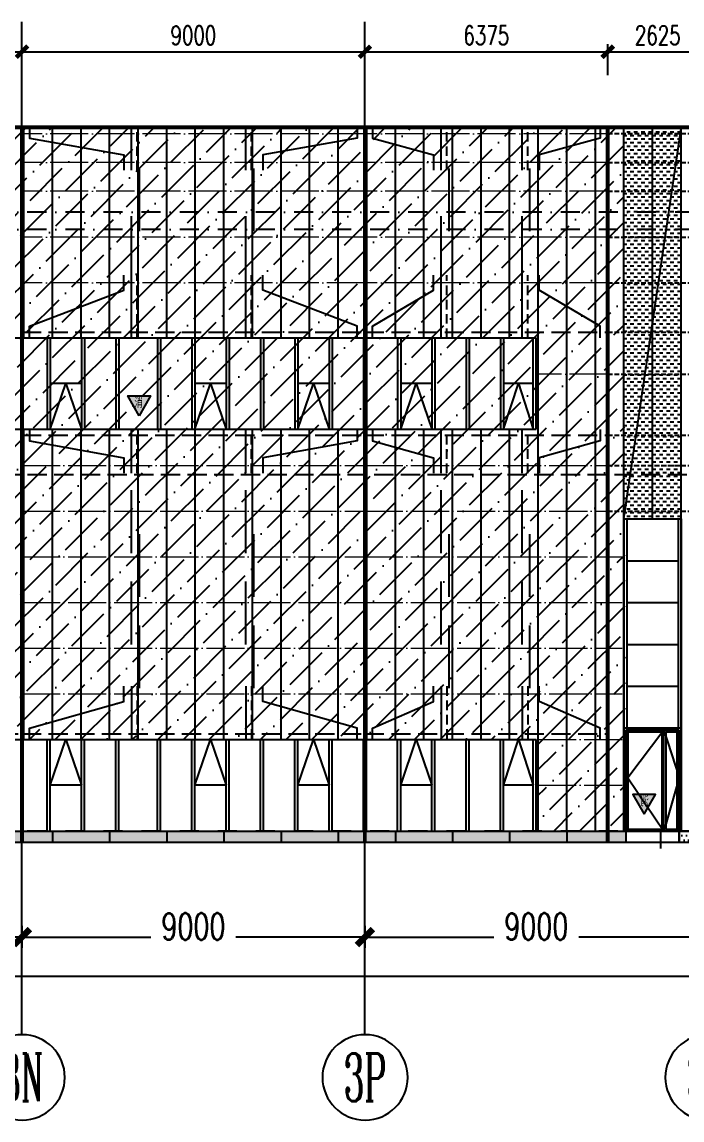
# Model space of a CAD drawing. Extents: x -2072575 to 87763, y -155913 to 742026.
# Drawn here: x -280215 to -262890, y 495625 to 524462 of the extents above; entities that cross this region are included whole.
import ezdxf
from ezdxf.enums import TextEntityAlignment as Align

# ---------------------------------------------------------------- set-up
doc = ezdxf.new("R2010")
doc.units = 0
doc.header["$LTSCALE"] = 1000
for name, pattern in [('20剖面图$0$DASH', [0.35, 0.25, -0.1]), ('__DASH', [0.35, 0.25, -0.1]), ('CENTER', [2, 1.25, -0.25, 0.25, -0.25]), ('DASHDOT', [1, 0.5, -0.25, 0, -0.25]), ('DASHED', [0.75, 0.5, -0.25]), ('DOT', [0.25, 0, -0.25]), ('DOTE', [2.42, 2, -0.2, 0.02, -0.2]), ('HIDDEN2', [0.1875, 0.125, -0.0625])]:
    doc.linetypes.add(name, pattern=pattern)
doc.layers.get('Defpoints').update_dxf_attribs({"color": 210})
for name, color, linetype in [('!ZN1-填充-8', 8, 'Continuous'), ('!ZN1-文字-7', 7, 'Continuous'), ('!ZN1-标注-173', 173, 'Continuous'), ('!ZN3-玻璃幕墙-4', 4, 'Continuous'), ('!ZN4-辅助材料-1', 1, 'Continuous'), ('12圆钢+30钢套管撑杆', 3, 'Continuous'), ('12圆钢斜拉条', 30, 'Continuous'), ('12圆钢直拉条', 22, 'Continuous'), ('250×150×4.5×8 H型钢', 3, 'HIDDEN2'), ('3符号', 3, 'Continuous'), ('3铝板幕墙', 3, 'Continuous'), ('4玻璃幕墙', 4, 'Continuous'), ('60x60x5钢方管', 6, '20剖面图$0$DASH'), ('A-AXIS-SYMB', 3, 'Continuous'), ('A-LIN-V', 9, 'Continuous'), ('A-云线', 50, 'Continuous'), ('AS-WALL', 40, 'Continuous'), ('DIM', 173, 'Continuous'), ('DOT', 8, 'DOT'), ('DOTE', 1, 'CENTER'), ('IE-填充-JYZS', 7, 'Continuous'), ('压型钢板', 23, 'Continuous')]:
    doc.layers.add(name, color=color, linetype=linetype)
for name, color, linetype, lineweight in [('A-WALL-HATCH', 8, 'Continuous', 13), ('冷弯薄壁C型钢 250x75x20x3.0', 51, 'DOTE', 0), ('梁', 4, 'Continuous', 18)]:
    doc.layers.add(name, color=color, linetype=linetype, lineweight=lineweight)
doc.layers.add('A-加建区域', color=47, linetype='Continuous', plot=False)
doc.styles.add('_TCH_AXIS', font='COMPLEX', dxfattribs={"bigfont": 'GBCBIG'})
doc.styles.add('DHTEXT-1', font='romans.shx', dxfattribs={"width": 0.7, "bigfont": 'chinese.shx'})
doc.styles.add('样式 1', font='romans.shx', dxfattribs={"width": 0.7, "bigfont": 'chinese.shx'})
doc.dimstyles.new('ZN200', dxfattribs={"dimscale": 200, "dimtxt": 2.5, "dimasz": 1.5, "dimexe": 1, "dimexo": 2, "dimgap": 0.9, "dimtad": 1, "dimdec": 0, "dimdsep": 46, "dimtxsty": 'DHTEXT-1', "dimblk": 'ARCHTICK', "dimcen": 2.5, "dimclrd": 173, "dimclre": 173, "dimclrt": 7, "dimazin": 2, "dimtfac": 1, "dimtdec": 0, "dimtix": 1, "dimtmove": 2, "dimatfit": 3, "dimfxl": 0, "dimtolj": 1, "dimtzin": 0, "dimarcsym": 0})
doc.dimstyles.new('ZN280', dxfattribs={"dimscale": 280, "dimtxt": 2.5, "dimasz": 1.5, "dimexe": 1, "dimexo": 2, "dimgap": 0.9, "dimtad": 1, "dimdec": 0, "dimdsep": 46, "dimtxsty": 'DHTEXT-1', "dimblk": 'ARCHTICK', "dimcen": 2.5, "dimclrd": 173, "dimclre": 173, "dimclrt": 7, "dimazin": 2, "dimtfac": 1, "dimtdec": 0, "dimtix": 1, "dimtmove": 2, "dimatfit": 3, "dimfxl": 0, "dimarcsym": 0})

# ---------------------------------------------------------------- blocks, each defined once
blk = doc.blocks.new('消防救援口标识')
blk.add_wipeout([(0, 0), (-150, 260), (150, 260)]).dxf.layer = '!ZN1-标注-173'
at = {"layer": '!ZN1-填充-8'}
h = blk.add_hatch(color=252, dxfattribs=at)
h.dxf.hatch_style = 1
h.paths.add_polyline_path([(0, 0), (-150, 260), (150, 260)])
at = {"layer": '!ZN1-标注-173'}
blk.add_lwpolyline([(0, 0), (-150, 260), (150, 260)], close=True, dxfattribs=at)
at = {"layer": '!ZN1-文字-7', "ltscale": 1.5, "style": '样式 1', "width": 0.7}
blk.add_text('消', height=120, dxfattribs=at).set_placement((-62, 164), align=Align.MIDDLE_LEFT)
blk = doc.blocks.new('w4243')
at = {"layer": '!ZN4-辅助材料-1', "xscale": 2, "yscale": 2, "zscale": 2}
blk.add_blockref('消防救援口标识', (-1646421, 506714), dxfattribs=at)
blk = doc.blocks.new('WM1328')
at = {"layer": '4玻璃幕墙'}
for p, q in [((-1822540, 519937), (-1821040, 519937)), ((-1822540, 517237), (-1822540, 519937)), ((-1822490, 517237), (-1822490, 519887)), ((-1822490, 519887), (-1822090, 519887)), ((-1822440, 517287), (-1822440, 519837)), ((-1822440, 519837), (-1822140, 519837)), ((-1822140, 519837), (-1822140, 517287)), ((-1822090, 517237), (-1822090, 519887)), ((-1822090, 519887), (-1821090, 519887)), ((-1822040, 517287), (-1822040, 519837)), ((-1822040, 519837), (-1821140, 519837)), ((-1821090, 519887), (-1821090, 517237)), ((-1821040, 519937), (-1821040, 517237)), ((-1821040, 517237), (-1822540, 517237)), ((-1822140, 517287), (-1822440, 517287)), ((-1821140, 517287), (-1822040, 517287))]:
    blk.add_line(p, q, dxfattribs=at)
blk.add_lwpolyline([(-1822090, 519887), (-1822490, 518640), (-1822090, 517237)], dxfattribs=at)
at = {"layer": 'A-WALL-HATCH'}
blk.add_blockref('w4243', (-175149, 10966), dxfattribs=at)
at = {"layer": '4玻璃幕墙'}
blk.add_line((-1821140, 519837), (-1821140, 517287), dxfattribs=at)
blk.add_lwpolyline([(-1822090, 519887), (-1821140, 518630), (-1822090, 517237)], dxfattribs=at)
blk = doc.blocks.new('20250905100330')
at = {"layer": '!ZN1-填充-8'}
h = blk.add_hatch(dxfattribs=at)
h.set_pattern_fill('ANSI36', color=252, scale=300, style=0)
h.set_pattern_definition([(45, (388215.23, -503214.68), (252.5697, 926.0889), [1190.625, -238.125, 0, -238.125])])
h.paths.add_polyline_path([(123850, 0), (123850, -27), (123850, 0), (100611, 0), (100600, 0), (121500, 0), (121500, 2400), (100600, 2400), (100600, 0), (96811, 0), (96800, 0), (98300, 0), (98400, 18450), (123800, 18458)])
h = blk.add_hatch(dxfattribs=at)
h.set_pattern_fill('DOTS', color=252, scale=75, style=0)
h.set_pattern_definition([(0, (79500, -300), (59.53125, 119.0625), [0, -119.0625])])
h.paths.add_polyline_path([(79500, 0), (123850, 0), (123850, -300), (79500, -300)])
h = blk.add_hatch(dxfattribs=at)
h.set_pattern_fill('DOTS', color=252, scale=75, style=0)
h.set_pattern_definition([(0, (125250, -300), (59.531, 119.0625), [0, -119.0625])])
h.paths.add_polyline_path([(125250, 0), (128000, 0), (128000, -300), (125250, -300)])
at = {"layer": 'IE-填充-JYZS', "ltscale": 10}
h = blk.add_hatch(dxfattribs=at)
h.set_pattern_fill('DASH', color=252, scale=100)
h.set_pattern_definition([(0, (388215.23, -503214.675), (95.25, 95.25), [95.25, -95.25])])
h.paths.add_polyline_path([(125300, 8200), (123800, 8200), (123800, 18450), (125300, 18450)])
at = {"layer": '!ZN3-玻璃幕墙-4', "color": 252, "ltscale": 10}
for points in [[(108740, 10550), (109150, 11750), (109560, 10550)], [(112540, 10550), (112950, 11750), (113360, 10550)], [(115240, 10550), (115650, 11750), (116060, 10550)], [(117940, 10550), (118350, 11750), (118760, 10550)], [(120640, 10550), (121030, 11750), (121420, 10550)], [(108740, 1200), (109150, 2400), (109560, 1200)], [(112540, 1200), (112950, 2400), (113360, 1200)], [(115240, 1200), (115650, 2400), (116060, 1200)], [(117940, 1200), (118350, 2400), (118760, 1200)], [(120640, 1200), (121030, 2400), (121420, 1200)]]:
    blk.add_lwpolyline(points, dxfattribs=at)
at = {"layer": '3铝板幕墙', "color": 252, "ltscale": 1000}
for p, q in [((108800, 0), (108800, -300)), ((110300, 0), (110300, -300)), ((111800, 0), (111800, -300)), ((113300, 0), (113300, -300)), ((114800, 0), (114800, -300)), ((116300, 0), (116300, -300)), ((117800, 0), (117800, -300)), ((119300, 0), (119300, -300)), ((120800, 0), (120800, -300)), ((122300, 0), (122300, -300))]:
    blk.add_line(p, q, dxfattribs=at)
for points in [[(79500, 0), (123850, 0), (123850, -300), (79500, -300)], [(125250, 0), (128000, 0), (128000, -300), (125250, -300)]]:
    blk.add_lwpolyline(points, close=True, dxfattribs=at)
at = {"layer": '4玻璃幕墙', "color": 252, "ltscale": 10}
for p, q in [((100600, 12950), (121500, 12950)), ((108660, 12950), (108660, 10550)), ((108740, 12950), (108740, 10550)), ((109560, 12950), (109560, 10550)), ((109640, 12950), (109640, 10550)), ((110460, 12950), (110460, 10550)), ((110540, 12950), (110540, 10550)), ((111560, 12950), (111560, 10550)), ((111640, 12950), (111640, 10550)), ((112460, 12950), (112460, 10550)), ((112540, 12950), (112540, 10550)), ((113360, 12950), (113360, 10550)), ((113440, 12950), (113440, 10550)), ((114260, 12950), (114260, 10550)), ((114340, 12950), (114340, 10550)), ((115160, 12950), (115160, 10550)), ((115240, 12950), (115240, 10550)), ((116060, 12950), (116060, 10550)), ((116140, 12950), (116140, 10550)), ((116960, 12950), (116960, 10550)), ((117040, 12950), (117040, 10550)), ((117860, 12950), (117860, 10550)), ((117940, 12950), (117940, 10550)), ((118760, 12950), (118760, 10550)), ((118840, 12950), (118840, 10550)), ((119660, 12950), (119660, 10550)), ((119740, 12950), (119740, 10550)), ((120560, 12950), (120560, 10550)), ((120640, 12950), (120640, 10550)), ((121420, 10550), (121420, 12950)), ((121500, 10550), (121500, 12950)), ((109560, 11750), (108740, 11750)), ((113360, 11750), (112540, 11750)), ((116060, 11750), (115240, 11750)), ((118760, 11750), (117940, 11750)), ((121420, 11750), (120640, 11750)), ((100600, 10550), (121500, 10550)), ((123800, 8200), (125300, 8200)), ((123880, 7100), (125220, 7100)), ((123880, 6000), (125220, 6000)), ((123880, 4900), (125220, 4900)), ((123880, 3800), (125220, 3800))]:
    blk.add_line(p, q, dxfattribs=at)
at = {"layer": '4玻璃幕墙', "color": 252, "ltscale": 1.5}
for p, q in [((100600, 2400), (121500, 2400)), ((108660, 0), (108660, 2400)), ((108740, 0), (108740, 2400)), ((109560, 0), (109560, 2400)), ((109640, 0), (109640, 2400)), ((110460, 0), (110460, 2400)), ((110540, 0), (110540, 2400)), ((111560, 0), (111560, 2400)), ((111640, 0), (111640, 2400)), ((112460, 0), (112460, 2400)), ((112540, 0), (112540, 2400)), ((113360, 0), (113360, 2400)), ((113440, 0), (113440, 2400)), ((114260, 0), (114260, 2400)), ((114340, 0), (114340, 2400)), ((115160, 0), (115160, 2400)), ((115240, 0), (115240, 2400)), ((116060, 0), (116060, 2400)), ((116140, 0), (116140, 2400)), ((116960, 0), (116960, 2400)), ((117040, 0), (117040, 2400)), ((117860, 0), (117860, 2400)), ((117940, 0), (117940, 2400)), ((118760, 0), (118760, 2400)), ((118840, 0), (118840, 2400)), ((119660, 0), (119660, 2400)), ((119740, 0), (119740, 2400)), ((120560, 0), (120560, 2400)), ((120640, 0), (120640, 2400)), ((121420, 0), (121420, 2400)), ((121500, 0), (121500, 2400)), ((109560, 1200), (108740, 1200)), ((113360, 1200), (112540, 1200)), ((116060, 1200), (115240, 1200)), ((118760, 1200), (117940, 1200)), ((121420, 1200), (120640, 1200)), ((100600, 0), (121500, 0))]:
    blk.add_line(p, q, dxfattribs=at)
at = {"layer": 'A-LIN-V'}
for p, q in [((184900, 18500), (-700, 18500)), ((184900, 18450), (-700, 18450)), ((123800, 8200), (123800, 18450)), ((125300, 8200), (125300, 18450))]:
    blk.add_line(p, q, dxfattribs=at)
at = {"layer": 'AS-WALL', "color": 252}
blk.add_lwpolyline([(123800, 8200), (123800, 8200), (125300, 18450)], dxfattribs=at)
at = {"layer": '压型钢板', "color": 252, "ltscale": 10}
for p, q in [((108050, 12950), (108050, 18500)), ((108800, 12950), (108800, 18500)), ((109550, 12950), (109550, 18500)), ((110300, 12950), (110300, 18500)), ((111050, 12950), (111050, 18500)), ((111800, 12950), (111800, 18500)), ((112550, 12950), (112550, 18500)), ((113300, 12950), (113300, 18500)), ((114050, 12950), (114050, 18500)), ((114800, 12950), (114800, 18500)), ((115550, 12950), (115550, 18500)), ((116300, 12950), (116300, 18500)), ((117050, 12950), (117050, 18500)), ((117800, 12950), (117800, 18500)), ((118550, 12950), (118550, 18500)), ((119300, 12950), (119300, 18500)), ((120050, 12950), (120050, 18500)), ((120800, 12950), (120800, 18500)), ((121550, 0), (121550, 18500)), ((122300, 0), (122300, 18500)), ((123050, 0), (123050, 18500)), ((124550, 8200), (124550, 18500)), ((108050, 2400), (108050, 10550)), ((108800, 2400), (108800, 10550)), ((109550, 2400), (109550, 10550)), ((110300, 2400), (110300, 10550)), ((111050, 2400), (111050, 10550)), ((111800, 2400), (111800, 10550)), ((112550, 2400), (112550, 10550)), ((113300, 2400), (113300, 10550)), ((114050, 2400), (114050, 10550)), ((114800, 2400), (114800, 10550)), ((115550, 2400), (115550, 10550)), ((116300, 2400), (116300, 10550)), ((117050, 2400), (117050, 10550)), ((117800, 2400), (117800, 10550)), ((118550, 2400), (118550, 10550)), ((119300, 2400), (119300, 10550)), ((120050, 2400), (120050, 10550)), ((120800, 2400), (120800, 10550))]:
    blk.add_line(p, q, dxfattribs=at)
at = {"layer": '!ZN4-辅助材料-1', "color": 252, "xscale": 2, "yscale": 2, "zscale": 2}
blk.add_blockref('消防救援口标识', (111076, 10907), dxfattribs=at)
at = {"color": 252, "xscale": -1}
blk.add_blockref('WM1328', (-1697240, -517237), dxfattribs=at)
at = {"layer": '4玻璃幕墙', "color": 252, "ltscale": 10}
for p, q in [((123800, 8200), (123800, 0)), ((123880, 8200), (123880, 0)), ((125220, 8200), (125220, 0)), ((125300, 8200), (125300, 0)), ((123880, 2700), (125220, 2700)), ((125300, 0), (123800, 0))]:
    blk.add_line(p, q, dxfattribs=at)
at = {"layer": '4玻璃幕墙', "color": 252}
for p, q in [((125300, 2700), (123800, 2700)), ((123800, 2700), (123800, 0)), ((124850, 2650), (123850, 2650)), ((123850, 2650), (123850, 0)), ((124800, 2600), (123900, 2600)), ((124800, 50), (124800, 2600)), ((124850, 0), (124850, 2650)), ((125250, 2650), (124850, 2650)), ((124900, 2600), (124900, 50)), ((125200, 2600), (124900, 2600)), ((125200, 50), (125200, 2600)), ((125250, 0), (125250, 2650)), ((125300, 0), (125300, 2700)), ((123800, 0), (125300, 0)), ((123900, 50), (124800, 50)), ((124900, 50), (125200, 50))]:
    blk.add_line(p, q, dxfattribs=at)
blk.add_lwpolyline([(124850, 2650), (125250, 1403), (124850, 0)], dxfattribs=at)
at = {"layer": 'A-LIN-V'}
for p, q in [((123850, 0), (123850, -300)), ((125250, 0), (125250, -300))]:
    blk.add_line(p, q, dxfattribs=at)
at = {"layer": '压型钢板', "color": 252, "ltscale": 10}
for p, q in [((123800, 0), (123800, 18500)), ((125300, 0), (125300, 18500))]:
    blk.add_line(p, q, dxfattribs=at)
at = {"layer": 'A-WALL-HATCH', "xscale": -1}
blk.add_blockref('w4243', (-1522091, -506271), dxfattribs=at)
at = {"layer": '4玻璃幕墙', "color": 252}
blk.add_line((123900, 2600), (123900, 50), dxfattribs=at)
blk.add_lwpolyline([(124850, 2650), (123900, 1393), (124850, 0)], dxfattribs=at)
blk = doc.blocks.new('_ArchTick')
at = {"color": 0, "linetype": 'ByBlock', "const_width": 0.4}
blk.add_lwpolyline([(-0.5, -0.5), (0.5, 0.5)], dxfattribs=at)
blk = doc.blocks.new('*D2494')
at = {"layer": 'Defpoints', "color": 0, "ltscale": 2800, "transparency": 16777216}
for p in [(-800, -1926), (184900, -1926), (184900, -3824)]:
    blk.add_point(p, dxfattribs=at)
at = {"layer": 'DIM', "color": 173, "linetype": 'ByBlock', "lineweight": -2, "ltscale": 2800, "transparency": 16777216}
for p, q in [((-800, -2486), (-800, -4104)), ((184900, -2486), (184900, -4104)), ((-800, -3824), (90503, -3824)), ((184900, -3824), (93597, -3824))]:
    blk.add_line(p, q, dxfattribs=at)
at = {"layer": 'DIM', "color": 173, "lineweight": -2, "ltscale": 2800, "transparency": 16777216, "xscale": 420, "yscale": 420, "zscale": 420, "rotation": 180}
blk.add_blockref('_ArchTick', (-800, -3824), dxfattribs=at)
at = {"layer": 'DIM', "color": 173, "lineweight": -2, "ltscale": 2800, "transparency": 16777216, "xscale": 420, "yscale": 420, "zscale": 420}
blk.add_blockref('_ArchTick', (184900, -3824), dxfattribs=at)
at = {"layer": 'DIM', "color": 7, "ltscale": 2800, "transparency": 16777216, "insert": (92050, -3549), "char_height": 700, "attachment_point": 5, "style": 'DHTEXT-1'}
blk.add_mtext('185700', dxfattribs=at)
blk = doc.blocks.new('*D2478')
at = {"layer": 'Defpoints', "color": 0, "ltscale": 2800, "transparency": 16777216}
for p in [(117000, -1926), (126000, -1926), (126000, -2784)]:
    blk.add_point(p, dxfattribs=at)
at = {"layer": 'DIM', "color": 173, "linetype": 'ByBlock', "lineweight": -2, "ltscale": 2800, "transparency": 16777216}
for p, q in [((117000, -2486), (117000, -3064)), ((126000, -2486), (126000, -3064)), ((117000, -2784), (120385, -2784)), ((126000, -2784), (122615, -2784))]:
    blk.add_line(p, q, dxfattribs=at)
at = {"layer": 'DIM', "color": 173, "lineweight": -2, "ltscale": 2800, "transparency": 16777216, "xscale": 420, "yscale": 420, "zscale": 420, "rotation": 180}
blk.add_blockref('_ArchTick', (117000, -2784), dxfattribs=at)
at = {"layer": 'DIM', "color": 173, "lineweight": -2, "ltscale": 2800, "transparency": 16777216, "xscale": 420, "yscale": 420, "zscale": 420}
blk.add_blockref('_ArchTick', (126000, -2784), dxfattribs=at)
at = {"layer": 'DIM', "color": 7, "ltscale": 2800, "transparency": 16777216, "insert": (121500, -2509), "char_height": 700, "attachment_point": 5, "style": 'DHTEXT-1'}
blk.add_mtext('9000', dxfattribs=at)
blk = doc.blocks.new('*D2479')
at = {"layer": 'Defpoints', "color": 0, "ltscale": 2800, "transparency": 16777216}
for p in [(108000, -1926), (117000, -1926), (117000, -2784)]:
    blk.add_point(p, dxfattribs=at)
at = {"layer": 'DIM', "color": 173, "linetype": 'ByBlock', "lineweight": -2, "ltscale": 2800, "transparency": 16777216}
for p, q in [((108000, -2486), (108000, -3064)), ((117000, -2486), (117000, -3064)), ((108000, -2784), (111385, -2784)), ((117000, -2784), (113615, -2784))]:
    blk.add_line(p, q, dxfattribs=at)
at = {"layer": 'DIM', "color": 173, "lineweight": -2, "ltscale": 2800, "transparency": 16777216, "xscale": 420, "yscale": 420, "zscale": 420, "rotation": 180}
blk.add_blockref('_ArchTick', (108000, -2784), dxfattribs=at)
at = {"layer": 'DIM', "color": 173, "lineweight": -2, "ltscale": 2800, "transparency": 16777216, "xscale": 420, "yscale": 420, "zscale": 420}
blk.add_blockref('_ArchTick', (117000, -2784), dxfattribs=at)
at = {"layer": 'DIM', "color": 7, "ltscale": 2800, "transparency": 16777216, "insert": (112500, -2509), "char_height": 700, "attachment_point": 5, "style": 'DHTEXT-1'}
blk.add_mtext('9000', dxfattribs=at)
blk = doc.blocks.new('*D2480')
at = {"layer": 'Defpoints', "color": 0, "ltscale": 2800, "transparency": 16777216}
for p in [(99000, -1926), (108000, -1926), (108000, -2784)]:
    blk.add_point(p, dxfattribs=at)
at = {"layer": 'DIM', "color": 173, "linetype": 'ByBlock', "lineweight": -2, "ltscale": 2800, "transparency": 16777216}
for p, q in [((99000, -2486), (99000, -3064)), ((108000, -2486), (108000, -3064)), ((99000, -2784), (102385, -2784)), ((108000, -2784), (104615, -2784))]:
    blk.add_line(p, q, dxfattribs=at)
at = {"layer": 'DIM', "color": 173, "lineweight": -2, "ltscale": 2800, "transparency": 16777216, "xscale": 420, "yscale": 420, "zscale": 420, "rotation": 180}
blk.add_blockref('_ArchTick', (99000, -2784), dxfattribs=at)
at = {"layer": 'DIM', "color": 173, "lineweight": -2, "ltscale": 2800, "transparency": 16777216, "xscale": 420, "yscale": 420, "zscale": 420}
blk.add_blockref('_ArchTick', (108000, -2784), dxfattribs=at)
at = {"layer": 'DIM', "color": 7, "ltscale": 2800, "transparency": 16777216, "insert": (103500, -2509), "char_height": 700, "attachment_point": 5, "style": 'DHTEXT-1'}
blk.add_mtext('9000', dxfattribs=at)
blk = doc.blocks.new('卓越-轴号')
blk.add_circle((0, 0), 4)
at = {"color": 0, "style": '_TCH_AXIS', "width": 1.041667, "flags": 8}
blk.add_attdef('A', text='', height=4.48, dxfattribs=at).set_placement((-2, -2.24), (2, -2.24), align=Align.FIT)
blk = doc.blocks.new('A$C75b4c934')
at = {"layer": '4玻璃幕墙', "color": 8, "ltscale": 10}
for p, q in [((123800, 8200), (123800, 0)), ((123800, 8200), (125300, 8200)), ((123880, 8200), (123880, 0)), ((125220, 8200), (125220, 0)), ((125300, 8200), (125300, 0)), ((123880, 7100), (125220, 7100)), ((123880, 6000), (125220, 6000)), ((123880, 4900), (125220, 4900)), ((123880, 3800), (125220, 3800)), ((123880, 2700), (125220, 2700)), ((125300, 0), (123800, 0))]:
    blk.add_line(p, q, dxfattribs=at)
at = {"layer": '4玻璃幕墙', "color": 8}
for p, q in [((125300, 2700), (123800, 2700)), ((123800, 2700), (123800, 0)), ((125300, 2700), (123800, 2700)), ((123800, 2700), (123800, 0)), ((124850, 2650), (123850, 2650)), ((123850, 2650), (123850, 0)), ((124850, 2650), (123850, 2650)), ((123850, 2650), (123850, 0)), ((124850, 2650), (123900, 1393)), ((124800, 2600), (123900, 2600)), ((124800, 2600), (123900, 2600)), ((124800, 50), (124800, 2600)), ((124800, 50), (124800, 2600)), ((124850, 0), (124850, 2650)), ((125250, 2650), (124850, 2650)), ((124850, 0), (124850, 2650)), ((125250, 2650), (124850, 2650)), ((124850, 2650), (125250, 1403)), ((124900, 2600), (124900, 50)), ((125200, 2600), (124900, 2600)), ((124900, 2600), (124900, 50)), ((125200, 2600), (124900, 2600)), ((125200, 50), (125200, 2600)), ((125200, 50), (125200, 2600)), ((125250, 0), (125250, 2650)), ((125250, 0), (125250, 2650)), ((125300, 0), (125300, 2700)), ((125300, 0), (125300, 2700)), ((125250, 1403), (124850, 0)), ((123800, 0), (125300, 0)), ((123800, 0), (125300, 0)), ((123900, 50), (124800, 50)), ((123900, 50), (124800, 50)), ((124900, 50), (125200, 50)), ((124900, 50), (125200, 50))]:
    blk.add_line(p, q, dxfattribs=at)
blk.add_lwpolyline([(124850, 2650), (125250, 1403), (124850, 0)], dxfattribs=at)
at = {"layer": 'A-WALL-HATCH', "xscale": -1}
blk.add_blockref('w4243', (-1522091, -506271), dxfattribs=at)
at = {"layer": '4玻璃幕墙', "color": 8}
blk.add_line((123900, 2600), (123900, 50), dxfattribs=at)
blk.add_lwpolyline([(124850, 2650), (123900, 1393), (124850, 0)], dxfattribs=at)
at = {"layer": 'A-WALL-HATCH', "xscale": -1}
blk.add_blockref('w4243', (-1522091, -506271), dxfattribs=at)
at = {"layer": '4玻璃幕墙', "color": 8}
for p, q in [((123900, 2600), (123900, 50)), ((123900, 1393), (124850, 0))]:
    blk.add_line(p, q, dxfattribs=at)
blk = doc.blocks.new('*D3636')
at = {"layer": 'Defpoints', "color": 0, "ltscale": 10, "transparency": 16777216}
for p in [(-262215, 523681), (-264840, 522664), (-262215, 522664)]:
    blk.add_point(p, dxfattribs=at)
at = {"layer": 'DIM', "color": 173, "linetype": 'ByBlock', "lineweight": -2, "ltscale": 10, "transparency": 16777216}
for p, q in [((-264840, 523064), (-264840, 523881)), ((-262215, 523064), (-262215, 523881)), ((-264840, 523681), (-262215, 523681))]:
    blk.add_line(p, q, dxfattribs=at)
at = {"layer": 'DIM', "color": 173, "lineweight": -2, "ltscale": 10, "transparency": 16777216, "xscale": 300, "yscale": 300, "zscale": 300, "rotation": 180}
blk.add_blockref('_ArchTick', (-264840, 523681), dxfattribs=at)
at = {"layer": 'DIM', "color": 173, "lineweight": -2, "ltscale": 10, "transparency": 16777216, "xscale": 300, "yscale": 300, "zscale": 300}
blk.add_blockref('_ArchTick', (-262215, 523681), dxfattribs=at)
at = {"layer": 'DIM', "color": 7, "ltscale": 10, "transparency": 16777216, "insert": (-263528, 524111), "char_height": 500, "attachment_point": 5, "style": 'DHTEXT-1'}
blk.add_mtext('\\A1;2625', dxfattribs=at)
blk = doc.blocks.new('*D3637')
at = {"layer": 'Defpoints', "color": 0, "ltscale": 10, "transparency": 16777216}
for p in [(-264840, 523681), (-271215, 522664), (-264840, 522664)]:
    blk.add_point(p, dxfattribs=at)
at = {"layer": 'DIM', "color": 173, "linetype": 'ByBlock', "lineweight": -2, "ltscale": 10, "transparency": 16777216}
for p, q in [((-271215, 523064), (-271215, 523881)), ((-264840, 523064), (-264840, 523881)), ((-271215, 523681), (-264840, 523681))]:
    blk.add_line(p, q, dxfattribs=at)
at = {"layer": 'DIM', "color": 173, "lineweight": -2, "ltscale": 10, "transparency": 16777216, "xscale": 300, "yscale": 300, "zscale": 300, "rotation": 180}
blk.add_blockref('_ArchTick', (-271215, 523681), dxfattribs=at)
at = {"layer": 'DIM', "color": 173, "lineweight": -2, "ltscale": 10, "transparency": 16777216, "xscale": 300, "yscale": 300, "zscale": 300}
blk.add_blockref('_ArchTick', (-264840, 523681), dxfattribs=at)
at = {"layer": 'DIM', "color": 7, "ltscale": 10, "transparency": 16777216, "insert": (-268028, 524111), "char_height": 500, "attachment_point": 5, "style": 'DHTEXT-1'}
blk.add_mtext('\\A1;6375', dxfattribs=at)
blk = doc.blocks.new('*D3638')
at = {"layer": 'Defpoints', "color": 0, "ltscale": 10, "transparency": 16777216}
for p in [(-271215, 523681), (-280215, 522664), (-271215, 522664)]:
    blk.add_point(p, dxfattribs=at)
at = {"layer": 'DIM', "color": 173, "linetype": 'ByBlock', "lineweight": -2, "ltscale": 10, "transparency": 16777216}
for p, q in [((-280215, 523064), (-280215, 523881)), ((-271215, 523064), (-271215, 523881)), ((-280215, 523681), (-271215, 523681))]:
    blk.add_line(p, q, dxfattribs=at)
at = {"layer": 'DIM', "color": 173, "lineweight": -2, "ltscale": 10, "transparency": 16777216, "xscale": 300, "yscale": 300, "zscale": 300, "rotation": 180}
blk.add_blockref('_ArchTick', (-280215, 523681), dxfattribs=at)
at = {"layer": 'DIM', "color": 173, "lineweight": -2, "ltscale": 10, "transparency": 16777216, "xscale": 300, "yscale": 300, "zscale": 300}
blk.add_blockref('_ArchTick', (-271215, 523681), dxfattribs=at)
at = {"layer": 'DIM', "color": 7, "ltscale": 10, "transparency": 16777216, "insert": (-275715, 524111), "char_height": 500, "attachment_point": 5, "style": 'DHTEXT-1'}
blk.add_mtext('\\A1;9000', dxfattribs=at)
blk = doc.blocks.new('*D3639')
at = {"layer": 'Defpoints', "color": 0, "ltscale": 10, "transparency": 16777216}
for p in [(-280215, 523681), (-289215, 522664), (-280215, 522664)]:
    blk.add_point(p, dxfattribs=at)
at = {"layer": 'DIM', "color": 173, "linetype": 'ByBlock', "lineweight": -2, "ltscale": 10, "transparency": 16777216}
for p, q in [((-289215, 523064), (-289215, 523881)), ((-280215, 523064), (-280215, 523881)), ((-289215, 523681), (-280215, 523681))]:
    blk.add_line(p, q, dxfattribs=at)
at = {"layer": 'DIM', "color": 173, "lineweight": -2, "ltscale": 10, "transparency": 16777216, "xscale": 300, "yscale": 300, "zscale": 300, "rotation": 180}
blk.add_blockref('_ArchTick', (-289215, 523681), dxfattribs=at)
at = {"layer": 'DIM', "color": 173, "lineweight": -2, "ltscale": 10, "transparency": 16777216, "xscale": 300, "yscale": 300, "zscale": 300}
blk.add_blockref('_ArchTick', (-280215, 523681), dxfattribs=at)
at = {"layer": 'DIM', "color": 7, "ltscale": 10, "transparency": 16777216, "insert": (-284715, 524111), "char_height": 500, "attachment_point": 5, "style": 'DHTEXT-1'}
blk.add_mtext('\\A1;9000', dxfattribs=at)
blk = doc.blocks.new('20250821140405')
at = {"layer": 'DOT', "linetype": 'DASHDOT'}
for p, q in [((192648.2, 18500), (-7043.9, 18500)), ((192648.2, 16250), (-7043.9, 16250)), ((192648.2, 15800), (-7043.9, 15800)), ((192648.2, 0), (-7043.9, 0))]:
    blk.add_line(p, q, dxfattribs=at)
at = {"layer": 'DOTE', "ltscale": 280}
for p, q in [((108000, -5350), (108000, 21247.6)), ((117000, -5350), (117000, 21247.6))]:
    blk.add_line(p, q, dxfattribs=at)
at = {"layer": '3符号', "color": 7}
ref = blk.add_blockref('卓越-轴号', (108006.3, -6470), dxfattribs=dict(at, xscale=-280, yscale=280, zscale=280))
ref.add_attrib('A', '3N', dxfattribs={"layer": '0', "color": 0, "height": 1254.4, "style": '_TCH_AXIS', "width": 0.493421}).set_placement((107446.3, -7097.2), (108566.3, -7097.2), align=Align.FIT)
ref = blk.add_blockref('卓越-轴号', (117006.3, -6470), dxfattribs=dict(at, xscale=-280, yscale=280, zscale=280))
ref.add_attrib('A', '3P', dxfattribs={"layer": '0', "color": 0, "height": 1254.4, "style": '_TCH_AXIS', "width": 0.520833}).set_placement((116446.3, -7097.2), (117566.3, -7097.2), align=Align.FIT)
ref = blk.add_blockref('卓越-轴号', (126006.3, -6470), dxfattribs=dict(at, xscale=-280, yscale=280, zscale=280))
ref.add_attrib('A', '3Q', dxfattribs={"layer": '0', "color": 0, "height": 1254.4, "style": '_TCH_AXIS', "width": 0.535714}).set_placement((125446.3, -7097.2), (126566.3, -7097.2), align=Align.FIT)
at = {"layer": 'DIM', "ltscale": 2800}
for base, p1, p2, picture, middle in [((184900, -3824.1), (-800, -1926.1), (184900, -1926.1), '*D2494', (92050, -3549.1)), ((108000, -2784.1), (99000, -1926.1), (108000, -1926.1), '*D2480', (103500, -2509.1)), ((117000, -2784.1), (108000, -1926.1), (117000, -1926.1), '*D2479', (112500, -2509.1)), ((126000, -2784.1), (117000, -1926.1), (126000, -1926.1), '*D2478', (121500, -2509.1))]:
    dim = blk.add_linear_dim(base=base, p1=p1, p2=p2, angle=0, dimstyle='ZN280', dxfattribs=at)
    dim.commit()
    dim.dimension.update_dxf_attribs({"geometry": picture, "text_midpoint": middle, "dimtype": 129})

msp = doc.modelspace()

# ---------------------------------------------------------------- linework, layer by layer
at = {"layer": 'A-AXIS-SYMB', "color": 1, "const_width": 50}
msp.add_lwpolyline([(-263451.5, 502747.2), (-263451.5, 503247.2)], dxfattribs=at)
at = {"layer": 'A-加建区域', "linetype": '__DASH', "ltscale": 2}
msp.add_line((-195567, 512564.7), (-395259.1, 512564.7), dxfattribs=at)
at = {"layer": 'AS-WALL'}
msp.add_line((-195567, 502914.7), (-395259.1, 502914.7), dxfattribs=at)

# ---------------------------------------------------------------- dimensions: what is measured, and where the dimension line sits
at = {"layer": 'DIM', "ltscale": 10}
for base, p1, p2, picture, middle in [((-280215.2, 523681.3), (-289215.2, 522664.2), (-280215.2, 522664.2), '*D3639', (-284715.2, 524111.3)), ((-271215.2, 523681.3), (-280215.2, 522664.2), (-271215.2, 522664.2), '*D3638', (-275715.2, 524111.3)), ((-264840.2, 523681.3), (-271215.2, 522664.2), (-264840.2, 522664.2), '*D3637', (-268027.7, 524111.3)), ((-262215.2, 523681.3), (-264840.2, 522664.2), (-262215.2, 522664.2), '*D3636', (-263527.7, 524111.3))]:
    dim = msp.add_linear_dim(base=base, p1=p1, p2=p2, dimstyle='ZN200', override={"dimfxl": 2}, dxfattribs=at)
    dim.commit()
    dim.dimension.update_dxf_attribs({"geometry": picture, "text_midpoint": middle})

# ---------------------------------------------------------------- next in the draw order: block references
at = {"layer": '12圆钢直拉条', "ltscale": 1000}
msp.add_blockref('20250905100330', (-388215.2, 503214.7), dxfattribs=at)

# ---------------------------------------------------------------- next in the draw order: linework, layer by layer
at = {"layer": '12圆钢+30钢套管撑杆', "color": 3}
for p, q in [((-277340.2, 520570.9), (-277340.2, 521714.7)), ((-274340.2, 520570.9), (-274340.2, 521714.7)), ((-269215.2, 520570.9), (-269215.2, 521714.7)), ((-267090.2, 520570.9), (-267090.2, 521714.7)), ((-277340.2, 516164.7), (-277340.2, 517814.7)), ((-274340.2, 516164.7), (-274340.2, 517814.7)), ((-269215.2, 516164.7), (-269215.2, 517814.7)), ((-267090.2, 516164.7), (-267090.2, 517814.7)), ((-277340.2, 512614.7), (-277340.2, 513758.4)), ((-274340.2, 512614.7), (-274340.2, 513758.4)), ((-269215.2, 512614.7), (-269215.2, 513758.4)), ((-267090.2, 512614.7), (-267090.2, 513758.4))]:
    msp.add_line(p, q, dxfattribs=at)
at = {"layer": '12圆钢+30钢套管撑杆', "color": 3, "linetype": 'DASHED', "ltscale": 0.5}
for p, q in [((-277190.2, 520570.9), (-277190.2, 521714.7)), ((-274190.2, 520570.9), (-274190.2, 521714.7)), ((-269065.2, 520570.9), (-269065.2, 521714.7)), ((-266940.2, 520570.9), (-266940.2, 521714.7)), ((-277190.2, 516164.7), (-277190.2, 517814.7)), ((-274190.2, 516164.7), (-274190.2, 517814.7)), ((-269065.2, 516164.7), (-269065.2, 517814.7)), ((-266940.2, 516164.7), (-266940.2, 517814.7)), ((-277190.2, 512614.7), (-277190.2, 513758.4)), ((-274190.2, 512614.7), (-274190.2, 513758.4)), ((-269065.2, 512614.7), (-269065.2, 513758.4)), ((-266940.2, 512614.7), (-266940.2, 513758.4))]:
    msp.add_line(p, q, dxfattribs=at)
at = {"layer": '12圆钢斜拉条', "ltscale": 1000}
for points in [[(-280015.2, 521714.7), (-280015.2, 521414.7), (-277540.2, 520970.9), (-277540.2, 520570.9)], [(-271415.2, 521714.7), (-271415.2, 521414.7), (-273890.2, 520970.9), (-273890.2, 520570.9)], [(-271015.2, 521714.7), (-271015.2, 521414.7), (-269415.2, 520970.9), (-269415.2, 520570.9)], [(-265040.2, 521714.7), (-265040.2, 521414.7), (-266640.2, 520970.9), (-266640.2, 520570.9)], [(-280015.2, 516169.7), (-280015.2, 516469.7), (-277540.2, 517414.7), (-277540.2, 517814.7)], [(-271415.2, 516169.7), (-271415.2, 516469.7), (-273890.2, 517414.7), (-273890.2, 517814.7)], [(-271015.2, 516169.7), (-271015.2, 516469.7), (-269415.2, 517414.7), (-269415.2, 517814.7)], [(-265040.2, 516169.7), (-265040.2, 516469.7), (-266640.2, 517414.7), (-266640.2, 517814.7)], [(-280015.2, 513758.4), (-280015.2, 513458.4), (-277540.2, 513014.7), (-277540.2, 512614.7)], [(-271415.2, 513758.4), (-271415.2, 513458.4), (-273890.2, 513014.7), (-273890.2, 512614.7)], [(-271015.2, 513758.4), (-271015.2, 513458.4), (-269415.2, 513014.7), (-269415.2, 512614.7)], [(-265040.2, 513758.4), (-265040.2, 513458.4), (-266640.2, 513014.7), (-266640.2, 512614.7)]]:
    msp.add_lwpolyline(points, dxfattribs=at)
at = {"layer": '12圆钢直拉条', "ltscale": 1000}
for p, q in [((-277140.2, 520614.7), (-277140.2, 518964.7)), ((-274140.2, 520614.7), (-274140.2, 518964.7)), ((-269015.2, 520614.7), (-269015.2, 518964.7)), ((-266890.2, 520614.7), (-266890.2, 518964.7)), ((-277340.2, 517714.7), (-277340.2, 519364.7)), ((-274340.2, 517714.7), (-274340.2, 519364.7)), ((-269215.2, 517714.7), (-269215.2, 519364.7)), ((-267090.2, 517714.7), (-267090.2, 519364.7))]:
    msp.add_line(p, q, dxfattribs=at)
at = {"layer": '250×150×4.5×8 H型钢', "linetype": '20剖面图$0$DASH', "ltscale": 2}
for p, q in [((-280215.2, 516319.7), (-271215.2, 516319.7)), ((-271215.2, 516319.7), (-264840.2, 516319.7)), ((-280215.2, 513609.7), (-271215.2, 513609.7)), ((-271215.2, 513609.7), (-264840.2, 513609.7))]:
    msp.add_line(p, q, dxfattribs=at)
at = {"layer": '60x60x5钢方管', "ltscale": 0.5}
for p, q in [((-264840.2, 521531.8, 0), (-262215.2, 521531.8, 0)), ((-264840.2, 520770.9), (-262215.2, 520770.9)), ((-264840.2, 520014.7), (-262215.2, 520014.7)), ((-264840.2, 518814.7), (-262215.2, 518814.7)), ((-264840.2, 517614.7), (-262215.2, 517614.7)), ((-264840.2, 516319.7), (-262215.2, 516319.7)), ((-264840.2, 515214.7), (-262215.2, 515214.7)), ((-264840.2, 513609.7), (-262215.2, 513609.7)), ((-264840.2, 512814.7), (-262215.2, 512814.7)), ((-264840.2, 511614.7), (-262215.2, 511614.7))]:
    msp.add_line(p, q, dxfattribs=at)
at = {"layer": '冷弯薄壁C型钢 250x75x20x3.0', "ltscale": 0.5}
for p, q in [((-271215.2, 521526.8, 0), (-280215.2, 521526.8, 0)), ((-264840.2, 521526.8, 0), (-271215.2, 521526.8, 0)), ((-271215.2, 520770.9), (-280215.2, 520770.9)), ((-264840.2, 520770.9), (-271215.2, 520770.9)), ((-271215.2, 520014.7), (-280215.2, 520014.7)), ((-264840.2, 520014.7), (-271215.2, 520014.7)), ((-271215.2, 518814.7), (-280215.2, 518814.7)), ((-264840.2, 518814.7), (-271215.2, 518814.7)), ((-271215.2, 517614.7), (-280215.2, 517614.7)), ((-264840.2, 517614.7), (-271215.2, 517614.7)), ((-264840.2, 515214.7), (-266665.2, 515214.7)), ((-280215.2, 512814.7), (-271215.2, 512814.7)), ((-271215.2, 512814.7), (-264840.2, 512814.7)), ((-280215.2, 511614.7), (-271215.2, 511614.7)), ((-271215.2, 511614.7), (-264840.2, 511614.7))]:
    msp.add_line(p, q, dxfattribs=at)
at = {"layer": '梁', "ltscale": 10, "const_width": 100}
for points in [[(-280215.2, 521714.7), (-280215.2, 502914.7)], [(-271215.2, 521714.7), (-271215.2, 502914.7)]]:
    msp.add_lwpolyline(points, dxfattribs=at)
at = {"layer": '梁', "color": 1, "ltscale": 10, "const_width": 100}
msp.add_lwpolyline([(-264840.2, 521714.7), (-264840.2, 502914.7)], dxfattribs=at)

# ---------------------------------------------------------------- next in the draw order: block references
at = {"layer": 'A-云线', "ltscale": 10}
msp.add_blockref('20250821140405', (-388215.2, 503214.7), dxfattribs=at)

# ---------------------------------------------------------------- next in the draw order: block references
at = {"layer": '250×150×4.5×8 H型钢', "ltscale": 1000}
msp.add_blockref('A$C75b4c934', (-388215.2, 503214.7), dxfattribs=at)

# ---------------------------------------------------------------- next in the draw order: linework, layer by layer
at = {"layer": '12圆钢+30钢套管撑杆', "color": 3}
for p, q in [((-277340.2, 507014.7), (-277340.2, 505614.7)), ((-274340.2, 507014.7), (-274340.2, 505614.7)), ((-269215.2, 507014.7), (-269215.2, 505614.7)), ((-267090.2, 507014.7), (-267090.2, 505614.7))]:
    msp.add_line(p, q, dxfattribs=at)
at = {"layer": '12圆钢+30钢套管撑杆', "color": 3, "linetype": 'DASHED', "ltscale": 0.5}
for p, q in [((-277190.2, 507014.7), (-277190.2, 505614.7)), ((-274190.2, 507014.7), (-274190.2, 505614.7)), ((-269065.2, 507014.7), (-269065.2, 505614.7)), ((-266940.2, 507014.7), (-266940.2, 505614.7))]:
    msp.add_line(p, q, dxfattribs=at)
at = {"layer": '12圆钢斜拉条', "ltscale": 1000}
for points in [[(-280015.2, 505619.7), (-280015.2, 505919.7), (-277540.2, 506614.7), (-277540.2, 507014.7)], [(-271415.2, 505619.7), (-271415.2, 505919.7), (-273890.2, 506614.7), (-273890.2, 507014.7)], [(-271015.2, 505619.7), (-271015.2, 505919.7), (-269415.2, 506614.7), (-269415.2, 507014.7)], [(-265040.2, 505619.7), (-265040.2, 505919.7), (-266640.2, 506614.7), (-266640.2, 507014.7)]]:
    msp.add_lwpolyline(points, dxfattribs=at)
at = {"layer": '12圆钢直拉条', "ltscale": 1000}
for p, q in [((-277340.2, 510514.7), (-277340.2, 512164.7)), ((-274340.2, 510514.7), (-274340.2, 512164.7)), ((-269215.2, 510514.7), (-269215.2, 512164.7)), ((-267090.2, 510514.7), (-267090.2, 512164.7)), ((-277140.2, 511014.7), (-277140.2, 509364.7)), ((-274140.2, 511014.7), (-274140.2, 509364.7)), ((-269015.2, 511014.7), (-269015.2, 509364.7)), ((-266890.2, 511014.7), (-266890.2, 509364.7)), ((-277340.2, 508114.7), (-277340.2, 509764.7)), ((-274340.2, 508114.7), (-274340.2, 509764.7)), ((-269215.2, 508114.7), (-269215.2, 509764.7)), ((-267090.2, 508114.7), (-267090.2, 509764.7)), ((-277140.2, 508614.7), (-277140.2, 506964.7)), ((-274140.2, 508614.7), (-274140.2, 506964.7)), ((-269015.2, 508614.7), (-269015.2, 506964.7)), ((-266890.2, 508614.7), (-266890.2, 506964.7))]:
    msp.add_line(p, q, dxfattribs=at)
at = {"layer": '250×150×4.5×8 H型钢', "linetype": '20剖面图$0$DASH', "ltscale": 2}
for p, q in [((-289215.2, 505769.7), (-280215.2, 505769.7)), ((-280215.2, 505769.7), (-271215.2, 505769.7)), ((-271215.2, 505769.7), (-264840.2, 505769.7))]:
    msp.add_line(p, q, dxfattribs=at)
at = {"layer": '冷弯薄壁C型钢 250x75x20x3.0', "ltscale": 0.5}
for p, q in [((-280215.2, 510414.7), (-271215.2, 510414.7)), ((-271215.2, 510414.7), (-264465.2, 510414.7)), ((-280215.2, 509214.7), (-271215.2, 509214.7)), ((-271215.2, 509214.7), (-264465.2, 509214.7)), ((-280215.2, 508014.7), (-271215.2, 508014.7)), ((-271215.2, 508014.7), (-264465.2, 508014.7)), ((-280215.2, 506814.7), (-271215.2, 506814.7)), ((-271215.2, 506814.7), (-264465.2, 506814.7)), ((-266665.2, 505614.7), (-264465.2, 505614.7)), ((-266665.2, 504414.7), (-264465.2, 504414.7)), ((-266665.2, 503214.7), (-264465.2, 503214.7))]:
    msp.add_line(p, q, dxfattribs=at)

doc.saveas('drawing.dxf')
